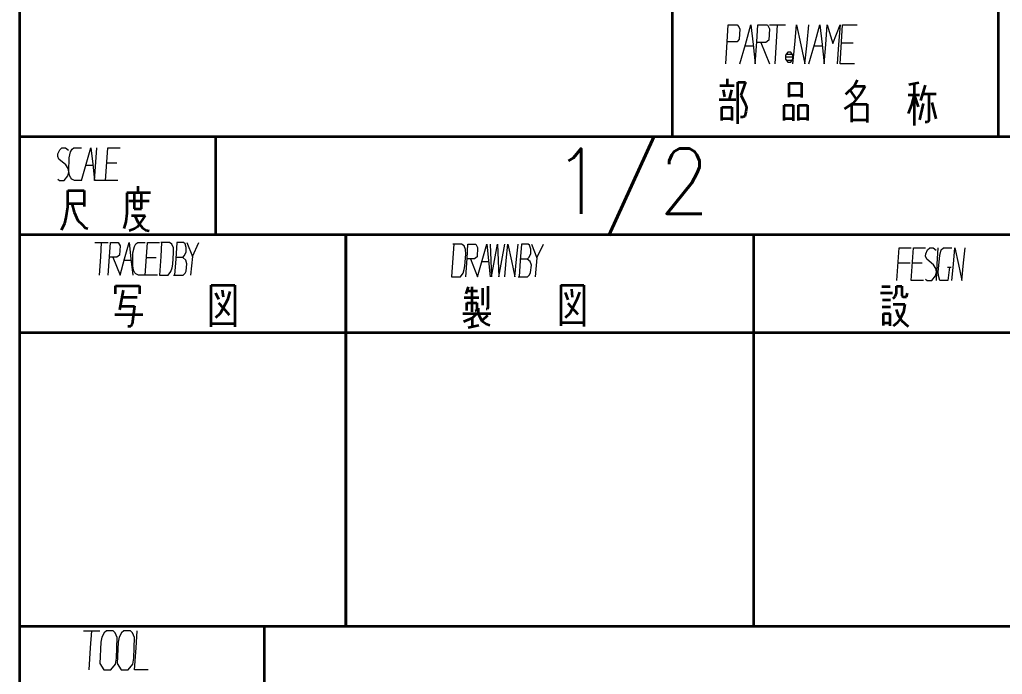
# Model space of a CAD drawing. Header units: millimetres. Extents: x 1333 to 104182, y -62926 to -5704.
# Drawn here: x 49420.7 to 49541.2, y -62705.4 to -62625.2 of the extents above; entities that cross this region are included whole.
import ezdxf
from ezdxf.enums import TextEntityAlignment as Align

# ---------------------------------------------------------------- set-up
doc = ezdxf.new("R2010")
doc.units = ezdxf.units.MM
doc.header["$LTSCALE"] = 0.5
doc.layers.add('SHM_LABEL', color=40, linetype='Continuous')
doc.styles.add('KAI', font='simplex.shx', dxfattribs={"width": 0.8, "bigfont": 'extfont.shx'})

msp = doc.modelspace()

# ---------------------------------------------------------------- linework, layer by layer
at = {"color": 7, "lineweight": 35}
for p, q in [((49420.743, -62587.561), (49420.743, -62837.848)), ((49540.743, -62639.561), (49540.743, -62587.561)), ((49670.743, -62639.561), (49420.743, -62639.561)), ((49670.743, -62651.561), (49420.743, -62651.561)), ((49460.743, -62699.561), (49460.743, -62651.561)), ((49460.743, -62651.561), (49460.743, -62699.561)), ((49510.743, -62699.561), (49510.743, -62651.561)), ((49420.743, -62663.561), (49670.743, -62663.561)), ((49670.743, -62699.561), (49420.743, -62699.561)), ((49450.743, -62749.561), (49450.743, -62699.561))]:
    msp.add_line(p, q, dxfattribs=at)
at = {"color": 7, "lineweight": 35, "ltscale": 0.375}
msp.add_line((49500.743, -62609.561), (49500.743, -62639.561), dxfattribs=at)
at = {"color": 7, "lineweight": 35, "ltscale": 0.010388}
msp.add_line((49507.476, -62632.441), (49507.476, -62633.272), dxfattribs=at)
at = {"color": 7, "lineweight": 35, "ltscale": 0.022034}
for p, q in [((49506.573, -62633.272), (49508.336, -62633.272)), ((49433.067, -62660.307), (49434.83, -62660.307))]:
    msp.add_line(p, q, dxfattribs=at)
at = {"color": 7, "lineweight": 35, "ltscale": 0.011658}
msp.add_line((49508.78, -62632.857), (49509.712, -62632.857), dxfattribs=at)
at = {"color": 7, "lineweight": 35, "ltscale": 0.063995}
msp.add_line((49508.78, -62637.976), (49508.78, -62632.857), dxfattribs=at)
at = {"color": 7, "lineweight": 35, "ltscale": 0.021061}
msp.add_line((49509.712, -62632.857), (49509.149, -62634.445), dxfattribs=at)
at = {"color": 7, "lineweight": 35, "ltscale": 0.019055}
for p, q in [((49515.073, -62632.99), (49516.597, -62632.99)), ((49515.073, -62634.459), (49516.597, -62634.459))]:
    msp.add_line(p, q, dxfattribs=at)
at = {"color": 7, "lineweight": 35, "ltscale": 0.021518}
msp.add_line((49515.073, -62634.712), (49515.073, -62632.99), dxfattribs=at)
at = {"color": 7, "lineweight": 35, "ltscale": 0.021887}
msp.add_line((49516.597, -62632.99), (49516.597, -62634.741), dxfattribs=at)
at = {"color": 7, "lineweight": 35, "ltscale": 0.018417}
msp.add_line((49523.017, -62633.328), (49521.986, -62634.38), dxfattribs=at)
at = {"color": 7, "lineweight": 35, "ltscale": 0.010047}
msp.add_line((49523.398, -62632.62), (49523.017, -62633.328), dxfattribs=at)
at = {"color": 7, "lineweight": 35, "ltscale": 0.016833}
msp.add_line((49523.017, -62633.328), (49524.364, -62633.328), dxfattribs=at)
at = {"color": 7, "lineweight": 35, "ltscale": 0.013329}
msp.add_line((49524.364, -62633.328), (49523.844, -62634.259), dxfattribs=at)
at = {"color": 7, "lineweight": 35, "ltscale": 0.015914}
msp.add_line((49530.967, -62632.936), (49529.721, -62633.197), dxfattribs=at)
at = {"color": 7, "lineweight": 35, "ltscale": 0.063971}
msp.add_line((49530.371, -62633.061), (49530.371, -62638.179), dxfattribs=at)
at = {"color": 7, "lineweight": 35, "ltscale": 0.024584}
msp.add_line((49531.756, -62633.225), (49531.153, -62635.097), dxfattribs=at)
at = {"color": 7, "lineweight": 35, "ltscale": 0.025366}
msp.add_line((49506.499, -62634.979), (49508.528, -62634.979), dxfattribs=at)
at = {"color": 7, "lineweight": 35, "ltscale": 0.010914}
msp.add_line((49506.988, -62633.807), (49507.135, -62634.667), dxfattribs=at)
at = {"color": 7, "lineweight": 35, "ltscale": 0.01521}
msp.add_line((49507.98, -62633.792), (49507.713, -62634.979), dxfattribs=at)
at = {"color": 7, "lineweight": 35, "ltscale": 0.013271}
msp.add_line((49509.149, -62634.445), (49509.624, -62635.394), dxfattribs=at)
at = {"color": 7, "lineweight": 35, "ltscale": 0.016925}
msp.add_line((49523.302, -62634.935), (49522.538, -62633.818), dxfattribs=at)
at = {"color": 7, "lineweight": 35, "ltscale": 0.018948}
msp.add_line((49523.844, -62634.259), (49522.896, -62635.442), dxfattribs=at)
at = {"color": 7, "lineweight": 35, "ltscale": 0.01731}
msp.add_line((49529.647, -62634.408), (49531.032, -62634.408), dxfattribs=at)
at = {"color": 7, "lineweight": 35, "ltscale": 0.015606}
msp.add_line((49530.371, -62634.408), (49530.065, -62635.618), dxfattribs=at)
at = {"color": 7, "lineweight": 35, "ltscale": 0.019512}
msp.add_line((49530.371, -62634.408), (49530.865, -62635.888), dxfattribs=at)
at = {"color": 7, "lineweight": 35, "ltscale": 0.021167}
msp.add_line((49531.411, -62634.298), (49533.104, -62634.298), dxfattribs=at)
at = {"color": 7, "lineweight": 35, "ltscale": 0.041415}
msp.add_line((49532.174, -62634.298), (49532.174, -62637.611), dxfattribs=at)
at = {"color": 7, "lineweight": 35, "ltscale": 0.015356}
for p, q in [((49506.795, -62635.929), (49508.024, -62635.929)), ((49506.795, -62637.309), (49508.024, -62637.309))]:
    msp.add_line(p, q, dxfattribs=at)
at = {"color": 7, "lineweight": 35, "ltscale": 0.020404}
for p, q in [((49506.795, -62637.561), (49506.795, -62635.929)), ((49508.024, -62635.929), (49508.024, -62637.561))]:
    msp.add_line(p, q, dxfattribs=at)
at = {"color": 7, "lineweight": 35, "ltscale": 0.007682}
msp.add_line((49509.624, -62635.394), (49509.831, -62635.973), dxfattribs=at)
at = {"color": 7, "lineweight": 35, "ltscale": 0.006588}
msp.add_line((49509.831, -62635.973), (49509.742, -62636.493), dxfattribs=at)
at = {"color": 7, "lineweight": 35, "ltscale": 0.014063}
for p, q in [((49514.436, -62635.676), (49515.561, -62635.676)), ((49514.436, -62637.309), (49515.561, -62637.309))]:
    msp.add_line(p, q, dxfattribs=at)
at = {"color": 7, "lineweight": 35, "ltscale": 0.023557}
msp.add_line((49514.436, -62637.561), (49514.436, -62635.676), dxfattribs=at)
at = {"color": 7, "lineweight": 35, "ltscale": 0.023929}
msp.add_line((49515.561, -62635.676), (49515.561, -62637.591), dxfattribs=at)
at = {"color": 7, "lineweight": 35, "ltscale": 0.013696}
for p, q in [((49516.212, -62635.691), (49517.308, -62635.691)), ((49516.212, -62637.309), (49517.308, -62637.309))]:
    msp.add_line(p, q, dxfattribs=at)
at = {"color": 7, "lineweight": 35, "ltscale": 0.023373}
for p, q in [((49516.212, -62637.561), (49516.212, -62635.691)), ((49517.308, -62635.691), (49517.308, -62637.561))]:
    msp.add_line(p, q, dxfattribs=at)
at = {"color": 7, "lineweight": 35, "ltscale": 0.015788}
msp.add_line((49522.896, -62635.442), (49521.837, -62636.131), dxfattribs=at)
at = {"color": 7, "lineweight": 35, "ltscale": 0.023572}
for p, q in [((49522.739, -62635.571), (49524.625, -62635.571)), ((49522.739, -62637.472), (49524.625, -62637.472))]:
    msp.add_line(p, q, dxfattribs=at)
at = {"color": 7, "lineweight": 35, "ltscale": 0.027603}
msp.add_line((49522.739, -62637.779), (49522.739, -62635.571), dxfattribs=at)
at = {"color": 7, "lineweight": 35, "ltscale": 0.027719}
msp.add_line((49524.625, -62635.571), (49524.625, -62637.788), dxfattribs=at)
at = {"color": 7, "lineweight": 35, "ltscale": 0.014327}
msp.add_line((49530.065, -62635.618), (49529.657, -62636.689), dxfattribs=at)
at = {"color": 7, "lineweight": 35, "ltscale": 0.0258}
msp.add_line((49531.505, -62635.46), (49531.042, -62637.471), dxfattribs=at)
at = {"color": 7, "lineweight": 35, "ltscale": 0.025432}
msp.add_line((49532.546, -62635.367), (49533.039, -62637.341), dxfattribs=at)
at = {"color": 7, "lineweight": 35, "ltscale": 0.003516}
msp.add_line((49509.401, -62637.145), (49509.12, -62637.145), dxfattribs=at)
at = {"color": 7, "lineweight": 35, "ltscale": 0.003316}
msp.add_line((49509.638, -62637.027), (49509.401, -62637.145), dxfattribs=at)
at = {"color": 7, "lineweight": 35, "ltscale": 0.006801}
msp.add_line((49509.742, -62636.493), (49509.638, -62637.027), dxfattribs=at)
at = {"color": 7, "lineweight": 35, "ltscale": 0.003479}
msp.add_line((49532.007, -62637.778), (49531.729, -62637.778), dxfattribs=at)
at = {"color": 7, "lineweight": 35, "ltscale": 0.002954}
msp.add_line((49532.174, -62637.611), (49532.007, -62637.778), dxfattribs=at)
at = {"color": 7, "lineweight": 35, "ltscale": 0.15}
msp.add_line((49444.743, -62639.561), (49444.743, -62651.561), dxfattribs=at)
at = {"color": 7, "lineweight": 35, "ltscale": 0.01048}
msp.add_line((49435.224, -62645.594), (49435.224, -62646.432), dxfattribs=at)
at = {"color": 7, "lineweight": 35, "ltscale": 0.024719}
msp.add_line((49426.653, -62648.125), (49426.653, -62646.147), dxfattribs=at)
at = {"color": 7, "lineweight": 35, "ltscale": 0.024854}
for p, q in [((49426.653, -62646.147), (49428.641, -62646.147)), ((49426.653, -62647.729), (49428.641, -62647.729))]:
    msp.add_line(p, q, dxfattribs=at)
at = {"color": 7, "lineweight": 35, "ltscale": 0.024521}
msp.add_line((49428.641, -62646.147), (49428.641, -62648.109), dxfattribs=at)
at = {"color": 7, "lineweight": 35, "ltscale": 0.031244}
msp.add_line((49433.867, -62646.432), (49433.867, -62648.932), dxfattribs=at)
at = {"color": 7, "lineweight": 35, "ltscale": 0.036694}
msp.add_line((49436.802, -62646.432), (49433.867, -62646.432), dxfattribs=at)
at = {"color": 7, "lineweight": 35, "ltscale": 0.024323}
for p, q in [((49434.766, -62646.432), (49434.766, -62648.378)), ((49435.667, -62648.378), (49435.667, -62646.432))]:
    msp.add_line(p, q, dxfattribs=at)
at = {"color": 7, "lineweight": 35, "ltscale": 0.016611}
msp.add_line((49426.448, -62649.438), (49426.653, -62648.125), dxfattribs=at)
at = {"color": 7, "lineweight": 35, "ltscale": 0.013959}
msp.add_line((49427.142, -62647.729), (49427.442, -62648.805), dxfattribs=at)
at = {"color": 7, "lineweight": 35, "ltscale": 0.030969}
msp.add_line((49436.613, -62647.46), (49434.135, -62647.46), dxfattribs=at)
at = {"color": 7, "lineweight": 35, "ltscale": 0.009543}
msp.add_line((49426.274, -62650.181), (49426.448, -62649.438), dxfattribs=at)
at = {"color": 7, "lineweight": 35, "ltscale": 0.013629}
msp.add_line((49427.442, -62648.805), (49427.884, -62649.802), dxfattribs=at)
at = {"color": 7, "lineweight": 35, "ltscale": 0.013344}
msp.add_line((49433.867, -62648.932), (49433.741, -62649.992), dxfattribs=at)
at = {"color": 7, "lineweight": 35, "ltscale": 0.020715}
msp.add_line((49434.466, -62649.185), (49436.124, -62649.185), dxfattribs=at)
at = {"color": 7, "lineweight": 35, "ltscale": 0.011255}
msp.add_line((49434.766, -62648.378), (49435.667, -62648.378), dxfattribs=at)
at = {"color": 7, "lineweight": 35, "ltscale": 0.011421}
msp.add_line((49434.877, -62649.185), (49435.24, -62650.023), dxfattribs=at)
at = {"color": 7, "lineweight": 35, "ltscale": 0.020932}
msp.add_line((49436.124, -62649.185), (49435.193, -62650.577), dxfattribs=at)
at = {"color": 7, "lineweight": 35, "ltscale": 0.01079}
msp.add_line((49425.864, -62650.941), (49426.274, -62650.181), dxfattribs=at)
at = {"color": 7, "lineweight": 35, "ltscale": 0.008799}
msp.add_line((49427.884, -62649.802), (49428.389, -62650.292), dxfattribs=at)
at = {"color": 7, "lineweight": 35, "ltscale": 0.007125}
msp.add_line((49428.389, -62650.292), (49428.784, -62650.703), dxfattribs=at)
at = {"color": 7, "lineweight": 35, "ltscale": 0.010648}
msp.add_line((49433.741, -62649.992), (49433.519, -62650.814), dxfattribs=at)
at = {"color": 7, "lineweight": 35, "ltscale": 0.005809}
msp.add_line((49435.193, -62650.577), (49434.814, -62650.846), dxfattribs=at)
at = {"color": 7, "lineweight": 35, "ltscale": 0.011233}
msp.add_line((49435.24, -62650.023), (49435.808, -62650.719), dxfattribs=at)
at = {"color": 7, "lineweight": 35, "ltscale": 0.004316}
msp.add_line((49428.784, -62650.703), (49429.116, -62650.798), dxfattribs=at)
at = {"color": 7, "lineweight": 35, "ltscale": 0.008369}
msp.add_line((49434.814, -62650.846), (49434.182, -62651.067), dxfattribs=at)
at = {"color": 7, "lineweight": 35, "ltscale": 0.006083}
msp.add_line((49435.808, -62650.719), (49436.203, -62651.004), dxfattribs=at)
at = {"color": 7, "lineweight": 35, "ltscale": 0.005221}
msp.add_line((49436.203, -62651.004), (49436.613, -62651.083), dxfattribs=at)
at = {"color": 7, "lineweight": 35, "ltscale": 0.036902}
msp.add_line((49432.493, -62657.838), (49435.445, -62657.838), dxfattribs=at)
at = {"color": 7, "lineweight": 35, "ltscale": 0.012259}
msp.add_line((49432.493, -62658.819), (49432.493, -62657.838), dxfattribs=at)
at = {"color": 7, "lineweight": 35, "ltscale": 0.012061}
msp.add_line((49435.445, -62657.838), (49435.445, -62658.803), dxfattribs=at)
at = {"color": 7, "lineweight": 35, "ltscale": 0.036108}
for p, q in [((49444.221, -62657.727), (49447.11, -62657.727)), ((49444.221, -62662.442), (49447.11, -62662.442))]:
    msp.add_line(p, q, dxfattribs=at)
at = {"color": 7, "lineweight": 35, "ltscale": 0.063873}
for p, q in [((49444.221, -62662.837), (49444.221, -62657.727)), ((49447.11, -62657.727), (49447.11, -62662.837))]:
    msp.add_line(p, q, dxfattribs=at)
at = {"color": 7, "lineweight": 35, "ltscale": 0.033368}
msp.add_line((49478.143, -62657.859), (49478.143, -62660.529), dxfattribs=at)
at = {"color": 7, "lineweight": 35, "ltscale": 0.0354}
for p, q in [((49487.061, -62657.724), (49489.893, -62657.724)), ((49487.061, -62662.315), (49489.893, -62662.315))]:
    msp.add_line(p, q, dxfattribs=at)
at = {"color": 7, "lineweight": 35, "ltscale": 0.06235}
msp.add_line((49487.061, -62657.724), (49487.061, -62662.712), dxfattribs=at)
at = {"color": 7, "lineweight": 35, "ltscale": 0.063303}
msp.add_line((49489.893, -62657.724), (49489.893, -62662.788), dxfattribs=at)
at = {"color": 7, "lineweight": 35, "ltscale": 0.008557}
msp.add_line((49528.207, -62657.86), (49528.891, -62657.86), dxfattribs=at)
at = {"color": 7, "lineweight": 35, "ltscale": 0.010867}
msp.add_line((49528.207, -62658.729), (49528.207, -62657.86), dxfattribs=at)
at = {"color": 7, "lineweight": 35, "ltscale": 0.014682}
msp.add_line((49528.891, -62657.86), (49528.891, -62659.034), dxfattribs=at)
at = {"color": 7, "lineweight": 35, "ltscale": 0.030595}
msp.add_line((49433.44, -62658.344), (49432.983, -62660.749), dxfattribs=at)
at = {"color": 7, "lineweight": 35, "ltscale": 0.011061}
msp.add_line((49444.758, -62658.661), (49445.122, -62659.468), dxfattribs=at)
at = {"color": 7, "lineweight": 35, "ltscale": 0.010992}
msp.add_line((49445.563, -62658.313), (49445.69, -62659.183), dxfattribs=at)
at = {"color": 7, "lineweight": 35, "ltscale": 0.013066}
msp.add_line((49446.526, -62658.534), (49446.211, -62659.531), dxfattribs=at)
at = {"color": 7, "lineweight": 35, "ltscale": 0.011129}
msp.add_line((49475.701, -62657.936), (49475.45, -62658.79), dxfattribs=at)
at = {"color": 7, "lineweight": 35, "ltscale": 0.016373}
msp.add_line((49475.555, -62658.43), (49476.865, -62658.454), dxfattribs=at)
at = {"color": 7, "lineweight": 35, "ltscale": 0.038324}
msp.add_line((49476.165, -62657.951), (49476.157, -62661.017), dxfattribs=at)
at = {"color": 7, "lineweight": 35, "ltscale": 0.025931}
msp.add_line((49477.489, -62658.119), (49477.489, -62660.193), dxfattribs=at)
at = {"color": 7, "lineweight": 35, "ltscale": 0.011726}
msp.add_line((49487.625, -62658.639), (49487.937, -62659.523), dxfattribs=at)
at = {"color": 7, "lineweight": 35, "ltscale": 0.01243}
msp.add_line((49488.393, -62658.212), (49488.469, -62659.203), dxfattribs=at)
at = {"color": 7, "lineweight": 35, "ltscale": 0.012115}
msp.add_line((49489.352, -62658.578), (49489.033, -62659.493), dxfattribs=at)
at = {"color": 7, "lineweight": 35, "ltscale": 0.018359}
msp.add_line((49526.273, -62658.668), (49527.742, -62658.668), dxfattribs=at)
at = {"color": 7, "lineweight": 35, "ltscale": 0.012939}
msp.add_line((49526.425, -62657.905), (49527.461, -62657.905), dxfattribs=at)
at = {"color": 7, "lineweight": 35, "ltscale": 0.00546}
msp.add_line((49528.061, -62659.141), (49528.207, -62658.729), dxfattribs=at)
at = {"color": 7, "lineweight": 35, "ltscale": 0.002269}
msp.add_line((49528.891, -62659.034), (49529.01, -62659.171), dxfattribs=at)
at = {"color": 7, "lineweight": 35, "ltscale": 0.005771}
msp.add_line((49529.439, -62659.171), (49529.567, -62658.728), dxfattribs=at)
at = {"color": 7, "lineweight": 35, "ltscale": 0.023132}
msp.add_line((49433.279, -62659.192), (49435.129, -62659.192), dxfattribs=at)
at = {"color": 7, "lineweight": 35, "ltscale": 0.010602}
msp.add_line((49445.122, -62659.895), (49445.694, -62660.521), dxfattribs=at)
at = {"color": 7, "lineweight": 35, "ltscale": 0.023868}
msp.add_line((49446.211, -62659.531), (49445.327, -62661.224), dxfattribs=at)
at = {"color": 7, "lineweight": 35, "ltscale": 0.022352}
msp.add_line((49475.237, -62659.247), (49477.025, -62659.232), dxfattribs=at)
at = {"color": 7, "lineweight": 35, "ltscale": 0.01182}
msp.add_line((49475.556, -62660.834), (49475.564, -62659.888), dxfattribs=at)
at = {"color": 7, "lineweight": 35, "ltscale": 0.015227}
msp.add_line((49475.564, -62659.888), (49476.782, -62659.919), dxfattribs=at)
at = {"color": 7, "lineweight": 35, "ltscale": 0.009534}
msp.add_line((49476.782, -62659.919), (49476.79, -62660.682), dxfattribs=at)
at = {"color": 7, "lineweight": 35, "ltscale": 0.023128}
msp.add_line((49487.937, -62659.935), (49489.177, -62661.308), dxfattribs=at)
at = {"color": 7, "lineweight": 35, "ltscale": 0.023781}
msp.add_line((49489.033, -62659.493), (49488.196, -62661.201), dxfattribs=at)
at = {"color": 7, "lineweight": 35, "ltscale": 0.012561}
msp.add_line((49526.494, -62659.538), (49527.499, -62659.538), dxfattribs=at)
at = {"color": 7, "lineweight": 35, "ltscale": 0.004368}
msp.add_line((49527.811, -62659.385), (49528.061, -62659.141), dxfattribs=at)
at = {"color": 7, "lineweight": 35, "ltscale": 0.017982}
msp.add_line((49527.826, -62660.071), (49529.264, -62660.056), dxfattribs=at)
at = {"color": 7, "lineweight": 35, "ltscale": 0.005359}
msp.add_line((49529.01, -62659.171), (49529.439, -62659.171), dxfattribs=at)
at = {"color": 7, "lineweight": 35, "ltscale": 0.01206}
msp.add_line((49529.264, -62660.056), (49529.074, -62661.002), dxfattribs=at)
at = {"color": 7, "lineweight": 35, "ltscale": 0.043213}
msp.add_line((49432.399, -62661.35), (49435.856, -62661.35), dxfattribs=at)
at = {"color": 7, "lineweight": 35, "ltscale": 0.027953}
msp.add_line((49434.83, -62660.307), (49434.514, -62662.521), dxfattribs=at)
at = {"color": 7, "lineweight": 35, "ltscale": 0.009648}
msp.add_line((49445.327, -62661.224), (49444.758, -62661.746), dxfattribs=at)
at = {"color": 7, "lineweight": 35, "ltscale": 0.01417}
msp.add_line((49445.694, -62660.521), (49446.431, -62661.382), dxfattribs=at)
at = {"color": 7, "lineweight": 35, "ltscale": 0.042615}
msp.add_line((49475.085, -62661.2), (49478.494, -62661.2), dxfattribs=at)
at = {"color": 7, "lineweight": 35, "ltscale": 0.01003}
msp.add_line((49476.796, -62661.2), (49476.226, -62661.765), dxfattribs=at)
at = {"color": 7, "lineweight": 35, "ltscale": 0.001526}
for p, q in [((49476.682, -62660.895), (49476.561, -62660.91)), ((49478.038, -62660.697), (49477.916, -62660.697))]:
    msp.add_line(p, q, dxfattribs=at)
at = {"color": 7, "lineweight": 35, "ltscale": 0.002986}
msp.add_line((49476.79, -62660.682), (49476.682, -62660.895), dxfattribs=at)
at = {"color": 7, "lineweight": 35, "ltscale": 0.008582}
msp.add_line((49476.964, -62660.575), (49476.964, -62661.261), dxfattribs=at)
at = {"color": 7, "lineweight": 35, "ltscale": 0.011677}
msp.add_line((49476.964, -62661.261), (49477.376, -62662.1), dxfattribs=at)
at = {"color": 7, "lineweight": 35, "ltscale": 0.011854}
msp.add_line((49478.075, -62661.459), (49477.376, -62662.1), dxfattribs=at)
at = {"color": 7, "lineweight": 35, "ltscale": 0.002477}
msp.add_line((49478.143, -62660.529), (49478.038, -62660.697), dxfattribs=at)
at = {"color": 7, "lineweight": 35, "ltscale": 0.009909}
msp.add_line((49488.196, -62661.201), (49487.61, -62661.735), dxfattribs=at)
at = {"color": 7, "lineweight": 35, "ltscale": 0.012451}
msp.add_line((49526.479, -62660.407), (49527.475, -62660.407), dxfattribs=at)
at = {"color": 7, "lineweight": 35, "ltscale": 0.009985}
for p, q in [((49526.616, -62661.2), (49527.415, -62661.2)), ((49526.616, -62662.375), (49527.415, -62662.375))]:
    msp.add_line(p, q, dxfattribs=at)
at = {"color": 7, "lineweight": 35, "ltscale": 0.018304}
msp.add_line((49526.616, -62662.665), (49526.616, -62661.2), dxfattribs=at)
at = {"color": 7, "lineweight": 35, "ltscale": 0.019257}
msp.add_line((49527.415, -62661.2), (49527.415, -62662.741), dxfattribs=at)
at = {"color": 7, "lineweight": 35, "ltscale": 0.008327}
msp.add_line((49528.199, -62660.712), (49528.381, -62661.353), dxfattribs=at)
at = {"color": 7, "lineweight": 35, "ltscale": 0.010726}
msp.add_line((49528.381, -62661.353), (49528.853, -62662.07), dxfattribs=at)
at = {"color": 7, "lineweight": 35, "ltscale": 0.011686}
msp.add_line((49529.074, -62661.002), (49528.694, -62661.856), dxfattribs=at)
at = {"color": 7, "lineweight": 35, "ltscale": 0.003899}
msp.add_line((49434.514, -62662.521), (49434.356, -62662.79), dxfattribs=at)
at = {"color": 7, "lineweight": 35, "ltscale": 0.014748}
msp.add_line((49476.226, -62661.765), (49475.145, -62662.237), dxfattribs=at)
at = {"color": 7, "lineweight": 35, "ltscale": 0.016726}
msp.add_line((49475.701, -62662.909), (49477.01, -62662.634), dxfattribs=at)
at = {"color": 7, "lineweight": 35, "ltscale": 0.013156}
msp.add_line((49476.226, -62661.765), (49476.226, -62662.817), dxfattribs=at)
at = {"color": 7, "lineweight": 35, "ltscale": 0.008684}
msp.add_line((49477.376, -62662.1), (49477.946, -62662.497), dxfattribs=at)
at = {"color": 7, "lineweight": 35, "ltscale": 0.005745}
msp.add_line((49477.946, -62662.497), (49478.379, -62662.649), dxfattribs=at)
at = {"color": 7, "lineweight": 35, "ltscale": 0.007735}
msp.add_line((49528.321, -62662.375), (49527.834, -62662.756), dxfattribs=at)
at = {"color": 7, "lineweight": 35, "ltscale": 0.007985}
msp.add_line((49528.694, -62661.856), (49528.321, -62662.375), dxfattribs=at)
at = {"color": 7, "lineweight": 35, "ltscale": 0.013763}
msp.add_line((49528.853, -62662.07), (49529.675, -62662.802), dxfattribs=at)
at = {"color": 7, "lineweight": 35, "ltscale": 0.00435}
msp.add_line((49434.356, -62662.79), (49434.008, -62662.806), dxfattribs=at)
at = {"color": 7, "lineweight": 13}
for points in [[(49507.291, -62630.63), (49507.47, -62627.93), (49507.604, -62625.83), (49508.678, -62625.83), (49508.902, -62626.07), (49509.036, -62626.37), (49508.947, -62627.57), (49508.678, -62627.93), (49507.47, -62627.93)], [(49509.036, -62630.63), (49509.708, -62628.23), (49510.379, -62625.83), (49510.648, -62628.23), (49510.916, -62630.63)], [(49510.916, -62630.63), (49511.095, -62627.93), (49511.229, -62625.83), (49512.393, -62625.83), (49512.662, -62626.31), (49512.572, -62627.69), (49512.214, -62627.99), (49511.095, -62627.99)], [(49512.662, -62625.83), (49514.631, -62625.83)], [(49513.333, -62630.63), (49513.512, -62627.93), (49513.647, -62625.83)], [(49515.526, -62630.63), (49515.75, -62628.23), (49515.974, -62625.83), (49516.511, -62628.29), (49517.003, -62630.63), (49517.272, -62628.05), (49517.496, -62625.83)], [(49517.496, -62630.63), (49518.167, -62628.23), (49518.839, -62625.83), (49519.107, -62628.23), (49519.376, -62630.63)], [(49519.376, -62630.63), (49519.555, -62628.23), (49519.734, -62625.83), (49520.405, -62628.11), (49521.3, -62625.83), (49521.121, -62628.23), (49520.942, -62630.63)], [(49523.091, -62630.63), (49521.3, -62630.63), (49521.48, -62627.93), (49521.614, -62625.83), (49523.404, -62625.83)], [(49509.663, -62628.41), (49510.648, -62628.41)], [(49511.588, -62627.99), (49512.662, -62630.63)], [(49518.123, -62628.41), (49519.107, -62628.41)], [(49521.48, -62628.05), (49522.912, -62628.05)], [(49515.526, -62629.79), (49514.631, -62629.79)], [(49514.721, -62629.43), (49515.437, -62629.43)], [(49514.721, -62630.15), (49515.437, -62630.15)], [(49425.403, -62644.75), (49425.629, -62644.9), (49426.195, -62644.9), (49426.647, -62644.35), (49426.76, -62643.85), (49426.685, -62643.45), (49426.383, -62643), (49425.554, -62642.3), (49425.403, -62641.95), (49425.441, -62641.65), (49425.667, -62641.15), (49425.931, -62640.9), (49426.345, -62640.9), (49426.722, -62641.2)], [(49428.306, -62644.9), (49427.476, -62644.9), (49427.137, -62644.75), (49427.024, -62644.6), (49426.873, -62644.3), (49426.76, -62643.75), (49426.798, -62642.15), (49426.986, -62641.4), (49427.175, -62641.05), (49427.401, -62640.9), (49428.343, -62640.9)], [(49428.343, -62644.9), (49428.909, -62642.9), (49429.475, -62640.9), (49429.701, -62642.9), (49429.927, -62644.9)], [(49431.284, -62644.9), (49429.927, -62644.9), (49430.078, -62642.65), (49430.191, -62640.9)], [(49432.792, -62644.9), (49431.284, -62644.9), (49431.435, -62642.65), (49431.548, -62640.9), (49433.056, -62640.9)], [(49428.871, -62643.05), (49429.701, -62643.05)], [(49431.435, -62642.75), (49432.641, -62642.75)], [(49429.977, -62652.512), (49431.603, -62652.512)], [(49430.531, -62656.512), (49430.679, -62654.262), (49430.79, -62652.512)], [(49431.603, -62656.512), (49431.751, -62654.262), (49431.862, -62652.512), (49432.822, -62652.512), (49433.044, -62652.912), (49432.97, -62654.062), (49432.675, -62654.312), (49431.751, -62654.312)], [(49433.044, -62656.512), (49433.598, -62654.512), (49434.152, -62652.512), (49434.374, -62654.512), (49434.596, -62656.512)], [(49436.111, -62656.512), (49435.298, -62656.512), (49434.965, -62656.362), (49434.855, -62656.212), (49434.707, -62655.912), (49434.596, -62655.362), (49434.633, -62653.762), (49434.818, -62653.012), (49435.002, -62652.662), (49435.224, -62652.512), (49436.148, -62652.512)], [(49437.626, -62656.512), (49436.148, -62656.512), (49436.296, -62654.262), (49436.406, -62652.512), (49437.884, -62652.512)], [(49437.884, -62656.512), (49438.956, -62656.512), (49439.289, -62656.062), (49439.436, -62655.612), (49439.51, -62655.162), (49439.621, -62653.762), (49439.584, -62653.162), (49439.399, -62652.712), (49439.104, -62652.512), (49438.032, -62652.512)], [(49438.143, -62652.512), (49438.032, -62654.212), (49437.884, -62656.512)], [(49439.621, -62656.512), (49440.767, -62656.512), (49441.025, -62656.262), (49441.136, -62656.012), (49441.247, -62655.112), (49441.099, -62654.662), (49440.73, -62654.362), (49440.914, -62654.162), (49441.173, -62653.712), (49441.173, -62653.112), (49441.025, -62652.662), (49440.84, -62652.512), (49440.028, -62652.512), (49439.88, -62654.512), (49439.732, -62656.512)], [(49441.247, -62652.512), (49441.912, -62654.212), (49441.69, -62656.512)], [(49441.912, -62654.212), (49442.725, -62652.512)], [(49473.692, -62656.707), (49474.766, -62656.707), (49475.1, -62656.257), (49475.248, -62655.807), (49475.322, -62655.357), (49475.433, -62653.957), (49475.396, -62653.357), (49475.211, -62652.907), (49474.915, -62652.707), (49473.84, -62652.707)], [(49473.951, -62652.707), (49473.84, -62654.407), (49473.692, -62656.707)], [(49475.433, -62656.707), (49475.581, -62654.457), (49475.693, -62652.707), (49476.656, -62652.707), (49476.878, -62653.107), (49476.804, -62654.257), (49476.508, -62654.507), (49475.581, -62654.507)], [(49476.878, -62656.707), (49477.434, -62654.707), (49477.99, -62652.707), (49478.212, -62654.707), (49478.434, -62656.707)], [(49478.434, -62652.707), (49478.508, -62654.707), (49478.583, -62656.707), (49478.953, -62654.707), (49479.324, -62652.707), (49479.398, -62654.707), (49479.472, -62656.707), (49479.842, -62654.707), (49480.213, -62652.707)], [(49480.213, -62656.707), (49480.398, -62654.707), (49480.583, -62652.707), (49481.028, -62654.757), (49481.435, -62656.707), (49481.658, -62654.557), (49481.843, -62652.707)], [(49481.843, -62656.707), (49482.992, -62656.707), (49483.251, -62656.457), (49483.362, -62656.207), (49483.473, -62655.307), (49483.325, -62654.857), (49482.954, -62654.557), (49483.14, -62654.357), (49483.399, -62653.907), (49483.399, -62653.307), (49483.251, -62652.857), (49483.066, -62652.707), (49482.251, -62652.707), (49482.102, -62654.707), (49481.954, -62656.707)], [(49483.473, -62652.707), (49484.14, -62654.407), (49483.918, -62656.707)], [(49484.14, -62654.407), (49484.955, -62652.707)], [(49528.283, -62657.15), (49528.431, -62654.9), (49528.543, -62653.15), (49530.029, -62653.15)], [(49531.515, -62657.15), (49530.029, -62657.15), (49530.177, -62654.9), (49530.289, -62653.15), (49531.775, -62653.15)], [(49531.775, -62657), (49531.998, -62657.15), (49532.555, -62657.15), (49533.001, -62656.6), (49533.112, -62656.1), (49533.038, -62655.7), (49532.741, -62655.25), (49531.924, -62654.55), (49531.775, -62654.2), (49531.812, -62653.9), (49532.035, -62653.4), (49532.295, -62653.15), (49532.704, -62653.15), (49533.075, -62653.45)], [(49533.112, -62657.15), (49533.224, -62655.15), (49533.335, -62653.15)], [(49534.71, -62655.55), (49534.524, -62657.15), (49533.521, -62657.15), (49533.372, -62656.55), (49533.335, -62656.1), (49533.521, -62654.1), (49533.707, -62653.4), (49534.004, -62653.15), (49535.007, -62653.15)], [(49535.007, -62657.15), (49535.193, -62655.15), (49535.378, -62653.15), (49535.824, -62655.2), (49536.233, -62657.15), (49536.456, -62655), (49536.642, -62653.15)], [(49432.157, -62654.312), (49433.044, -62656.512)], [(49433.561, -62654.662), (49434.374, -62654.662)], [(49436.296, -62654.362), (49437.478, -62654.362)], [(49440.73, -62654.362), (49439.88, -62654.362)], [(49475.989, -62654.507), (49476.878, -62656.707)], [(49477.397, -62654.857), (49478.212, -62654.857)], [(49482.954, -62654.557), (49482.102, -62654.557)], [(49528.431, -62655), (49529.917, -62655)], [(49530.177, -62655), (49531.366, -62655)], [(49534.487, -62655.55), (49534.933, -62655.55)], [(49428.554, -62700.105), (49430.587, -62700.105)], [(49429.247, -62704.905), (49429.432, -62702.205), (49429.571, -62700.105)], [(49436.501, -62704.905), (49434.837, -62704.905), (49435.022, -62702.205), (49435.161, -62700.105)]]:
    msp.add_lwpolyline(points, dxfattribs=at)
for points in [[(49514.9, -62630.39), (49515.258, -62630.39), (49515.526, -62630.03), (49515.526, -62629.55), (49515.258, -62629.19), (49514.9, -62629.19), (49514.631, -62629.55), (49514.631, -62630.03)], [(49431.927, -62704.905), (49432.481, -62704.185), (49432.62, -62703.465), (49432.712, -62700.945), (49432.435, -62700.345), (49432.204, -62700.105), (49431.373, -62700.105), (49431.095, -62700.345), (49430.818, -62700.885), (49430.68, -62701.485), (49430.587, -62704.125), (49431.049, -62704.905)], [(49434.052, -62704.905), (49434.607, -62704.185), (49434.745, -62703.465), (49434.837, -62700.945), (49434.56, -62700.345), (49434.329, -62700.105), (49433.498, -62700.105), (49433.221, -62700.345), (49432.943, -62700.885), (49432.805, -62701.485), (49432.712, -62704.125), (49433.174, -62704.905)]]:
    msp.add_lwpolyline(points, close=True, dxfattribs=at)

# ---------------------------------------------------------------- texts
at = {"layer": 'SHM_LABEL', "style": 'KAI', "width": 0.9}
msp.add_text('1/2', height=8, dxfattribs=at).set_placement((49495.743, -62645.561), align=Align.MIDDLE)

doc.saveas('drawing.dxf')
